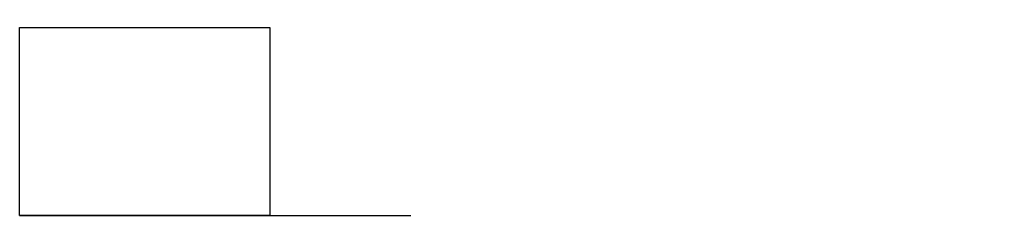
# Model space of a CAD drawing. Header units: metres. Extents: x 0 to 25, y 0 to 5.
import ezdxf

# ---------------------------------------------------------------- set-up
doc = ezdxf.new("R2010")
doc.units = ezdxf.units.M
picture_1 = doc.add_image_def('image1.png', size_in_pixel=(640, 480))

msp = doc.modelspace()

# ---------------------------------------------------------------- linework, layer by layer
msp.add_line((0, 0), (10, 0))

# ---------------------------------------------------------------- pictures from other files: only their frames are drawn
image = msp.add_image(picture_1, insert=(0, 0), size_in_units=(6.4, 4.8))

# ---------------------------------------------------------------- wipeouts: each hides what was drawn before it
msp.add_wipeout([(20, 0), (25, 0), (25, 5), (20, 5)])

doc.saveas('drawing.dxf')
